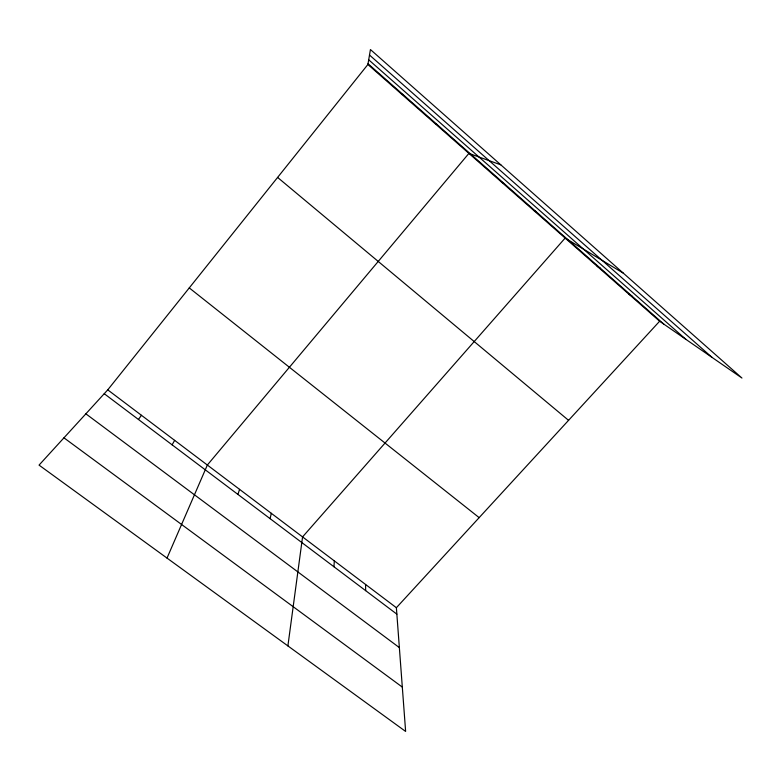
<?xml version="1.0" encoding="UTF-8"?>
<svg xmlns="http://www.w3.org/2000/svg" width="781" height="781" viewBox="0 0 781 781"><rect width="100%" height="100%" fill="white"/><g stroke="black" fill="none" stroke-linecap="round" stroke-linejoin="round"><path stroke-width="1.17" d="M333.975 566.772L334.307 560.865M287.896 645.907L302.569 536.908L565.141 238.068L623.306 273.145M367.9 64.491L370.438 49.554L741.95 378.043L659.633 321.235L367.9 64.491L107.749 389.856L39.05 465.115L405.632 731.446L396.377 607.716L659.633 321.235M270.109 518.662L271.3 513.302M237.941 494.422L239.562 489.345M167.017 558.083L207.346 465.037L468.912 153.388L500.836 164.85M172.113 444.838L174.651 440.347M138.432 419.465L141.459 415.297M402.127 94.608L402.762 94.316M435.788 124.238L436.921 124.384M501.5 182.071L503.579 183.057M533.579 210.294L536.098 211.68M597.153 266.243L600.53 268.41M628.646 293.959L632.444 296.497M63.954 437.829L402.313 687.095M85.871 413.823L399.364 647.605M107.749 389.856L396.377 607.716M104.234 393.702L396.865 614.149M189.256 287.906L479.153 517.637M277.597 177.424L568.568 420.344M368.027 63.739L663.84 324.135M369.501 55.041L712.087 357.434M368.7 59.805L685.835 339.315M365.576 584.461L365.654 590.641"/></g></svg>
